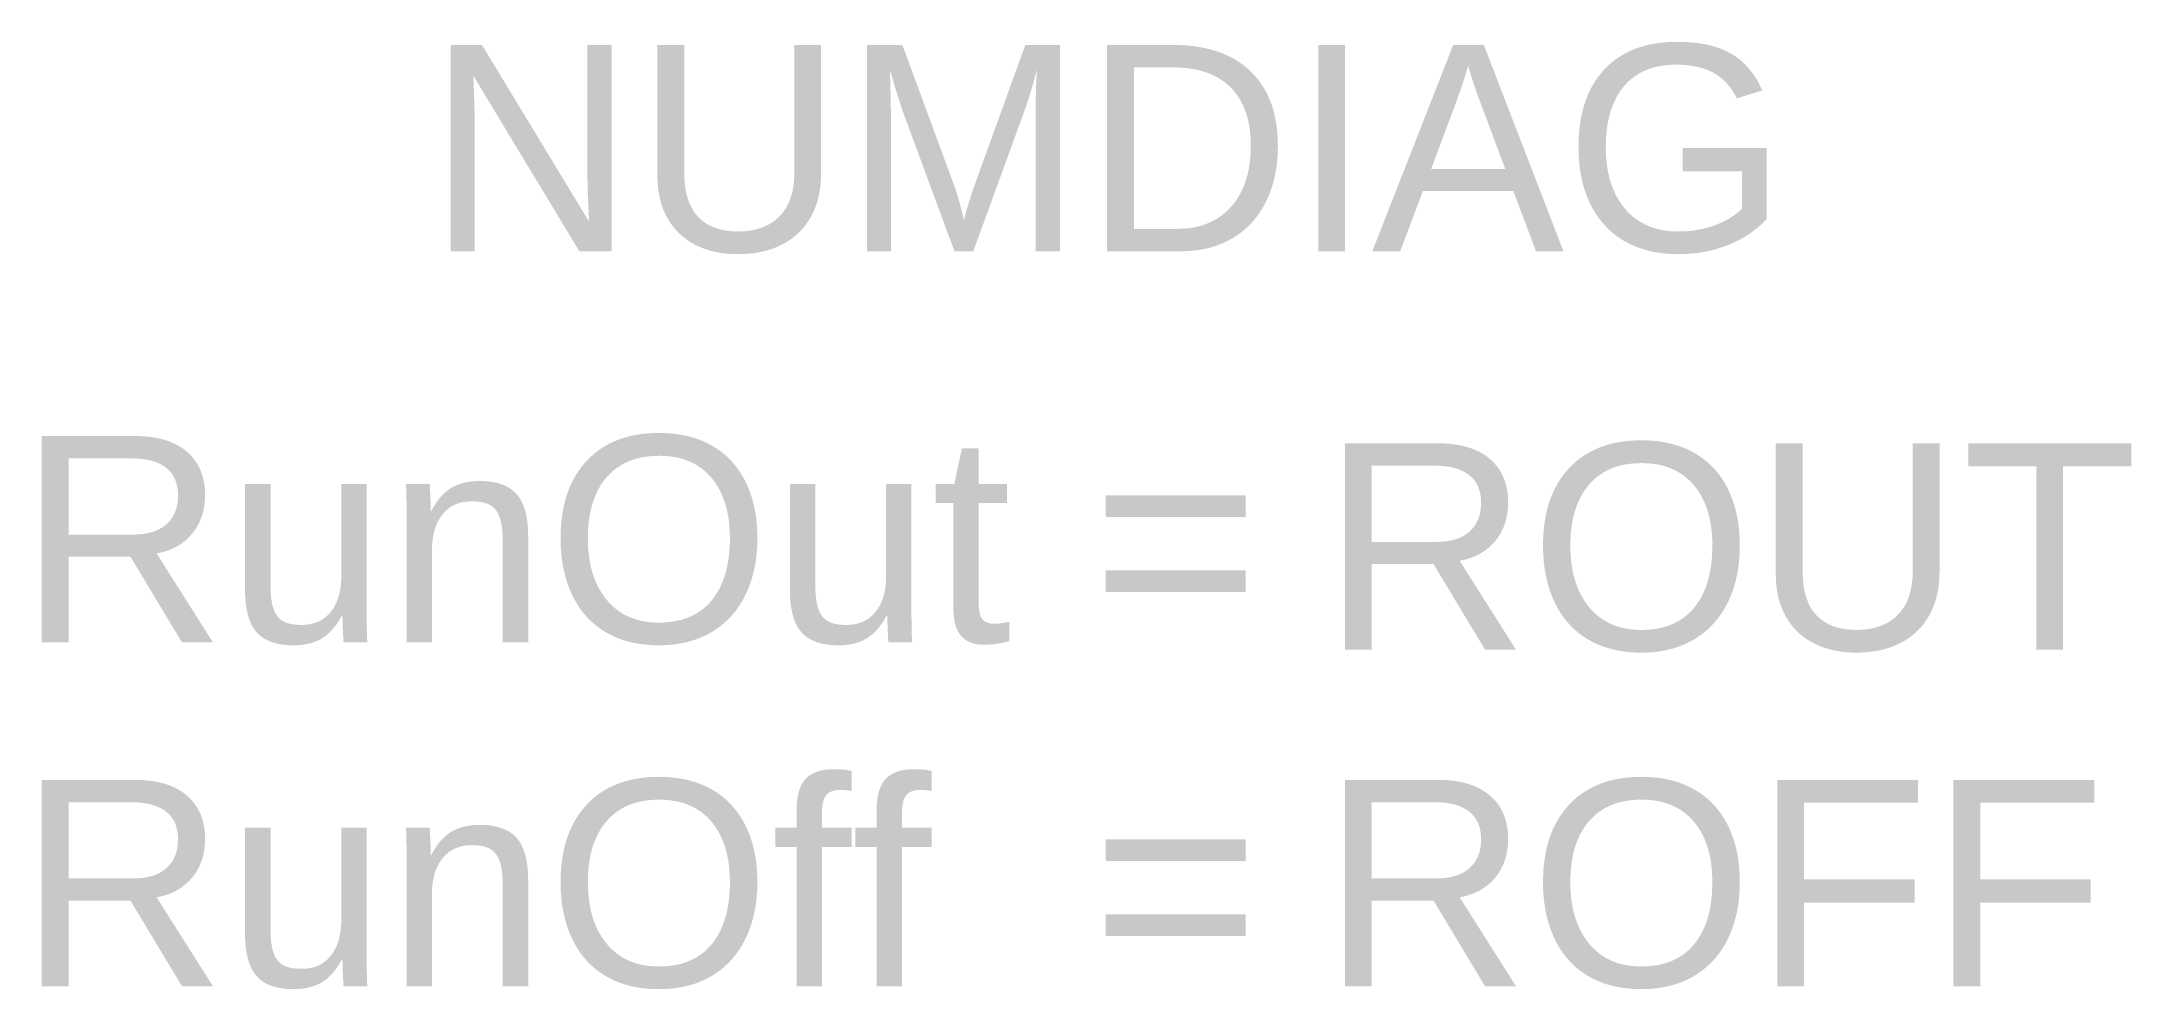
# Model space of a CAD drawing. Header units: inches. Extents: x -10.4 to 9.8, y -3.3 to 5.9.
import ezdxf
from ezdxf.enums import TextEntityAlignment as Align

# ---------------------------------------------------------------- set-up
doc = ezdxf.new("R2010")
doc.units = ezdxf.units.IN
doc.header["$MEASUREMENT"] = 0
doc.styles.get("Standard").update_dxf_attribs({"font": 'ARIAL.TTF'})

msp = doc.modelspace()

# ---------------------------------------------------------------- texts
for s, p in [('RunOut =', (-10.668, 0.071)), ('RunOff  =', (-10.668, -3.262))]:
    msp.add_text(s, height=2).set_placement(p)
msp.add_attdef('NUMDIAG', text='00', height=2).set_placement((-0.109, 3.262), align=Align.BOTTOM_CENTER)
for tag, p in [('ROUT', (1.961, 0)), ('ROFF', (1.961, -3.262))]:
    msp.add_attdef(tag, p, '0.00', height=2)

doc.saveas('drawing.dxf')
